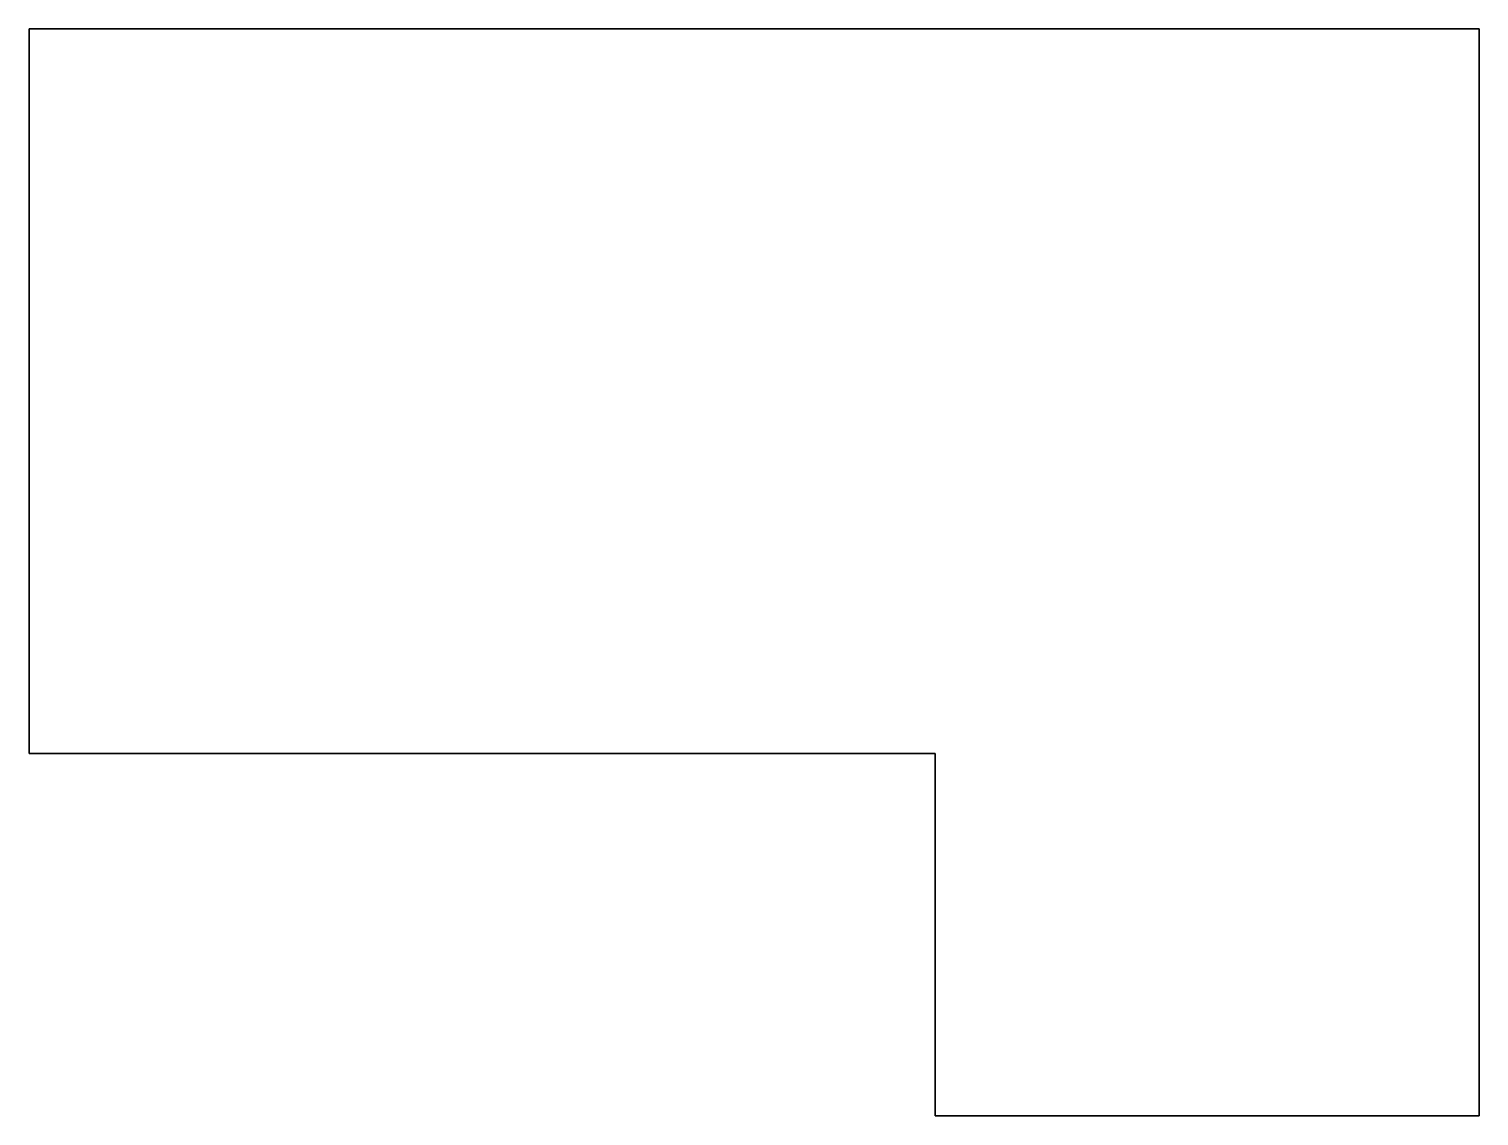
# Model space of a CAD drawing. Header units: millimetres. Extents: x 11596 to 31596, y -5037 to 9963.
import ezdxf

# ---------------------------------------------------------------- set-up
doc = ezdxf.new("R2010")
doc.units = ezdxf.units.MM
doc.layers.add('Part', color=7, linetype='Continuous', lineweight=30)

msp = doc.modelspace()

# ---------------------------------------------------------------- linework, layer by layer
at = {"layer": 'Part'}
for p, q in [((31596, 9963), (11596, 9963)), ((11596, 9963), (11596, -37)), ((31596, 9963), (31596, -5037)), ((24096, -37), (11596, -37)), ((24096, -37), (24096, -5037)), ((31596, -5037), (24096, -5037))]:
    msp.add_line(p, q, dxfattribs=at)

doc.saveas('drawing.dxf')
